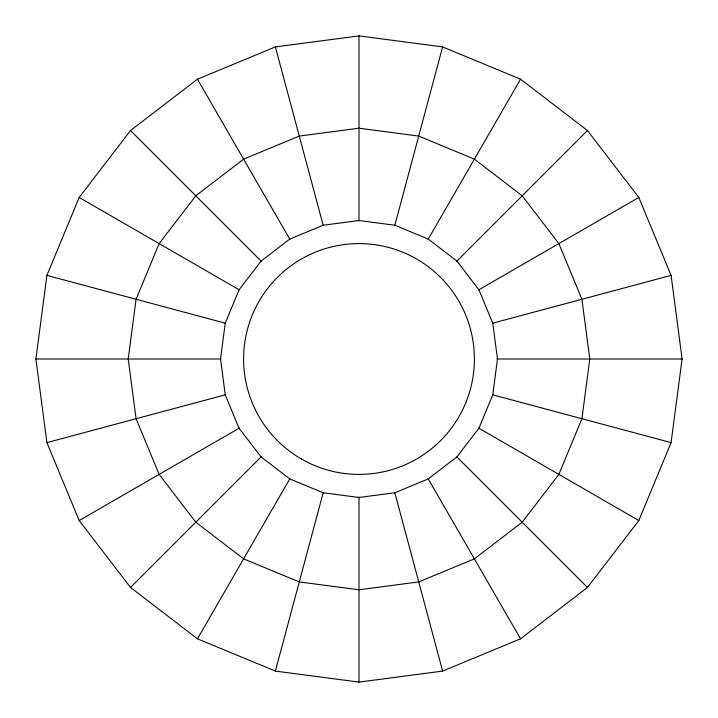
<?xml version="1.0" encoding="UTF-8"?>
<svg xmlns="http://www.w3.org/2000/svg" width="718" height="718" viewBox="0 0 718 718"><rect width="100%" height="100%" fill="white"/><g stroke="black" fill="none" stroke-linecap="round" stroke-linejoin="round"><path stroke-width="1.08" d="M35.9 359L46.912 275.38L79.186 197.45L130.532 130.532L197.45 79.186L275.38 46.912L359 35.9L442.62 46.912L520.55 79.186L587.468 130.532L638.814 197.45L671.088 275.38L682.1 359L671.088 442.62L638.814 520.55L587.468 587.468L520.55 638.814L442.62 671.088L359 682.1L275.38 671.088L197.45 638.814L130.532 587.468L79.186 520.55L46.912 442.62L35.9 359L220.902 359M275.38 671.088L323.262 492.395M394.738 225.605L442.62 46.912M197.45 638.814L289.946 478.601M428.054 239.399L520.55 79.186M130.532 587.468L261.352 456.648M456.648 261.352L587.468 130.532M79.186 520.55L239.399 428.054M478.601 289.946L638.814 197.45M46.912 442.62L225.605 394.738M492.395 323.262L671.088 275.38M497.098 359L682.1 359M46.912 275.38L225.605 323.262M492.395 394.738L671.088 442.62M79.186 197.45L239.399 289.946M478.601 428.054L638.814 520.55M130.532 130.532L261.352 261.352M456.648 456.648L587.468 587.468M197.45 79.186L289.946 239.399M428.054 478.601L520.55 638.814M275.38 46.912L323.262 225.605M394.738 492.395L442.62 671.088M359 35.9L359 220.902M359 497.098L359 682.1M136.079 299.271L128.217 359L136.079 418.729L159.136 474.392L195.808 522.192L243.608 558.864L299.271 581.921L359 589.783L418.729 581.921L474.392 558.864L522.192 522.192L558.864 474.392L581.921 418.729L589.783 359L581.921 299.271L558.864 243.608L522.192 195.808L474.392 159.136L418.729 136.079L359 128.217L299.271 136.079L243.608 159.136L195.808 195.808L159.136 243.608L136.079 299.271M225.246 323.163L220.525 359L225.246 394.837L239.076 428.233L261.083 456.917L289.767 478.924L323.163 492.754L359 497.475L394.837 492.754L428.233 478.924L456.917 456.917L478.924 428.233L492.754 394.837L497.475 359L492.754 323.163L478.924 289.767L456.917 261.083L428.233 239.076L394.837 225.246L359 220.525L323.163 225.246L289.767 239.076L261.083 261.083L239.076 289.767L225.246 323.163M301.3 458.937A115.392 115.392 0 0 0 474.392 359A115.392 115.392 0 0 0 301.3 259.063A115.392 115.392 0 0 0 301.3 458.937"/></g></svg>
